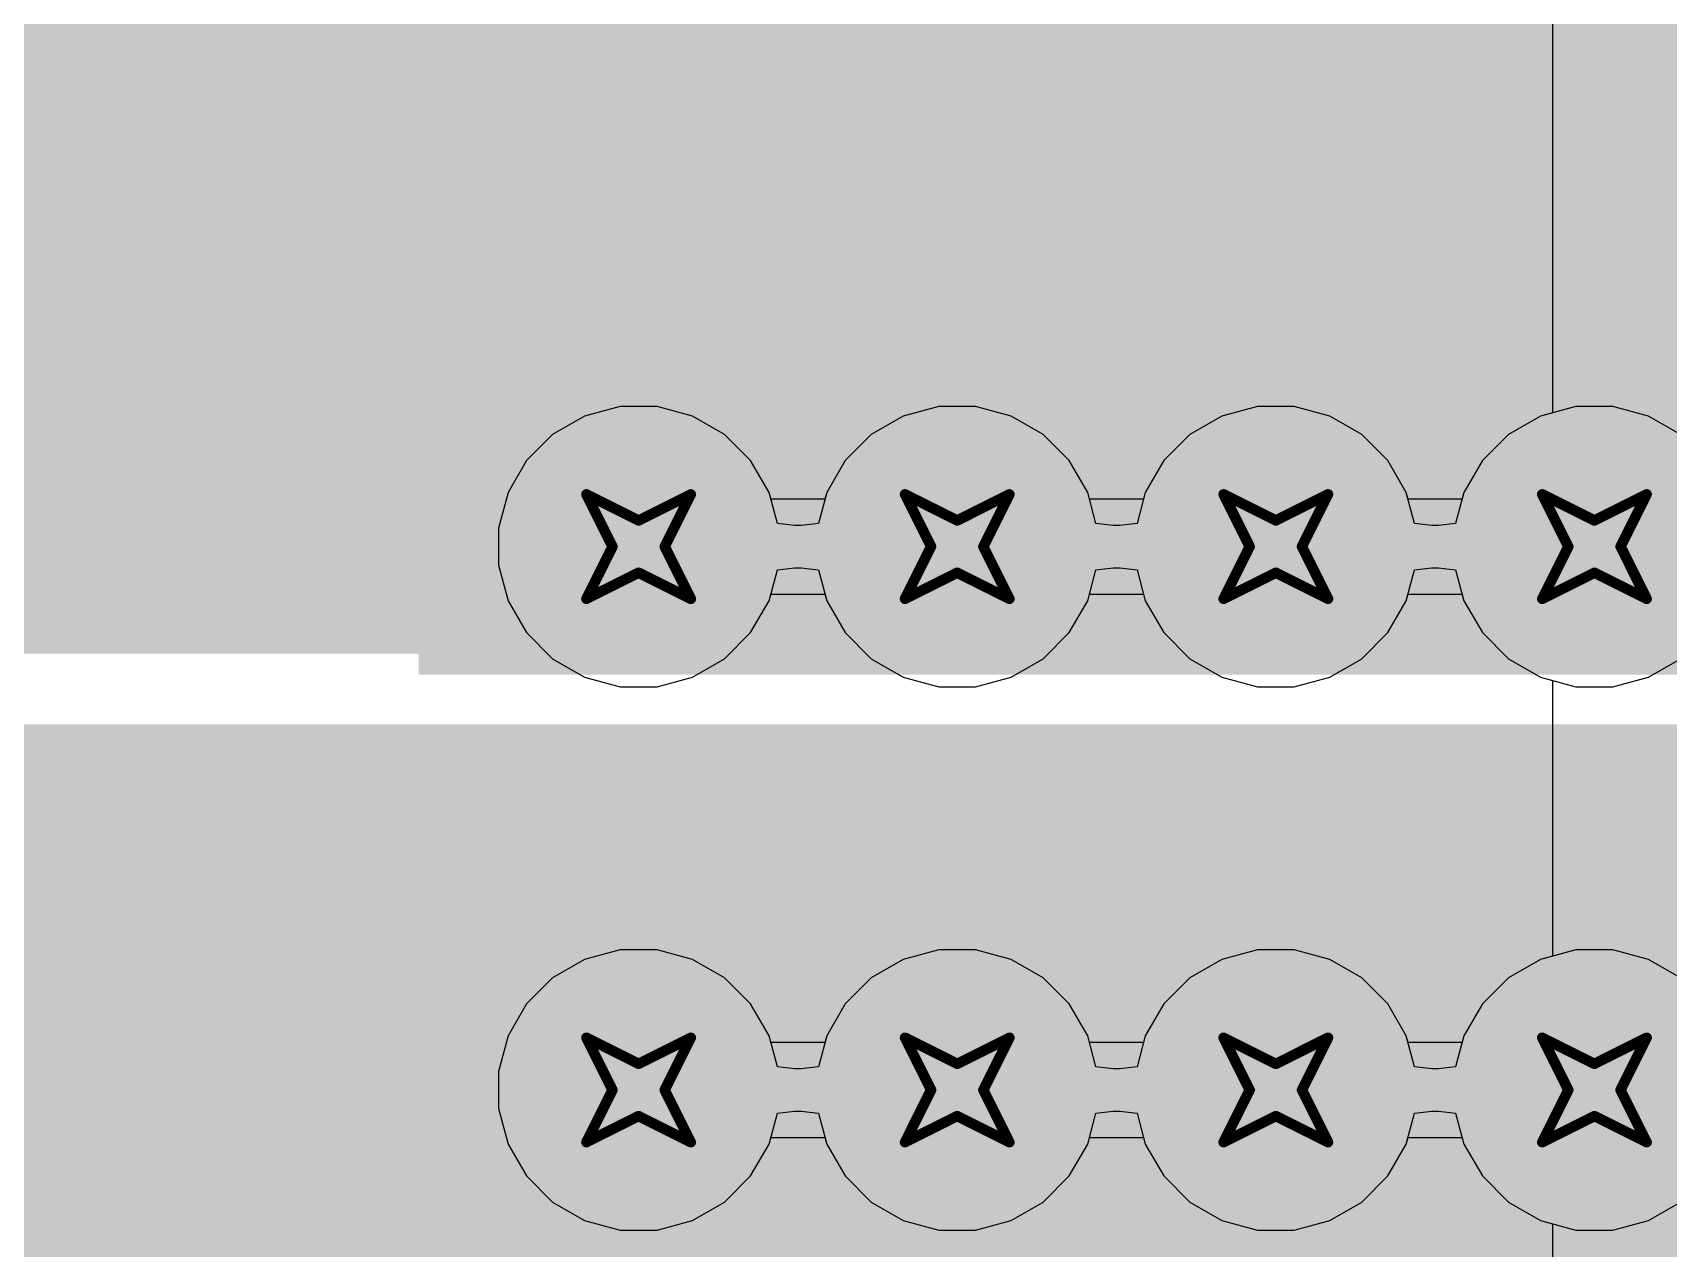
# Model space of a CAD drawing. Header units: inches. Extents: x -36 to 349, y -11 to 240.
# Drawn here: x 68.77 to 76.72, y 14.17 to 20.07 of the extents above; entities that cross this region are included whole.
import ezdxf

# ---------------------------------------------------------------- set-up
doc = ezdxf.new("R2010")
doc.units = ezdxf.units.IN
for name, color, linetype in [('Bottom Layer', 5, 'Continuous'), ('Drill Drawing', 1, 'Continuous'), ('Layer 1', 16, 'Continuous'), ('Layer 2', 76, 'Continuous'), ('Top Layer', 1, 'Continuous'), ('Top Paste', 8, 'Continuous'), ('Top Solder', 216, 'Continuous'), ('Via Holes', 16, 'Continuous')]:
    doc.layers.add(name, color=color, linetype=linetype)

# ---------------------------------------------------------------- blocks, each defined once
blk = doc.blocks.new('TO_263_5__D2PAK__156')
at = {"layer": 'Top Layer'}
blk.add_hatch(color=1, dxfattribs=at).paths.add_polyline_path([(-5.59, 9.5275), (5.59, 9.5275), (5.59, -0.3825), (-5.59, -0.3825)])
at = {"layer": 'Top Paste'}
blk.add_hatch(color=8, dxfattribs=at).paths.add_polyline_path([(-5.59, 9.5275), (5.59, 9.5275), (5.59, -0.3825), (-5.59, -0.3825)])
at = {"layer": 'Top Solder'}
blk.add_hatch(color=216, dxfattribs=at).paths.add_polyline_path([(-5.6916, 9.6291), (5.6916, 9.6291), (5.6916, -0.4841), (-5.6916, -0.4841)])

msp = doc.modelspace()

# ---------------------------------------------------------------- hatches: boundary and pattern name
at = {"layer": 'Bottom Layer'}
h = msp.add_hatch(color=5, dxfattribs=at)
edge = h.paths.add_edge_path()
edge.add_arc((71.7132, 17.5768), 0.3, 0, 360)
h = msp.add_hatch(color=5, dxfattribs=at)
edge = h.paths.add_edge_path()
edge.add_arc((73.2626, 17.5768), 0.3, 0, 360)
h = msp.add_hatch(color=5, dxfattribs=at)
edge = h.paths.add_edge_path()
edge.add_arc((74.812, 17.5768), 0.3, 0, 360)
h = msp.add_hatch(color=5, dxfattribs=at)
edge = h.paths.add_edge_path()
edge.add_arc((76.3614, 17.5768), 0.3, 0, 360)
h = msp.add_hatch(color=5, dxfattribs=at)
edge = h.paths.add_edge_path()
edge.add_arc((71.7132, 14.9352), 0.3, 0, 360)
h = msp.add_hatch(color=5, dxfattribs=at)
edge = h.paths.add_edge_path()
edge.add_arc((73.2626, 14.9352), 0.3, 0, 360)
h = msp.add_hatch(color=5, dxfattribs=at)
edge = h.paths.add_edge_path()
edge.add_arc((74.812, 14.9352), 0.3, 0, 360)
h = msp.add_hatch(color=5, dxfattribs=at)
edge = h.paths.add_edge_path()
edge.add_arc((76.3614, 14.9352), 0.3, 0, 360)
at = {"layer": 'Layer 1'}
h = msp.add_hatch(color=16, dxfattribs=at)
edge = h.paths.add_edge_path()
edge.add_arc((71.7132, 17.5768), 0.3, 0, 360)
h = msp.add_hatch(color=16, dxfattribs=at)
edge = h.paths.add_edge_path()
edge.add_arc((73.2626, 17.5768), 0.3, 0, 360)
h = msp.add_hatch(color=16, dxfattribs=at)
edge = h.paths.add_edge_path()
edge.add_arc((74.812, 17.5768), 0.3, 0, 360)
h = msp.add_hatch(color=16, dxfattribs=at)
edge = h.paths.add_edge_path()
edge.add_arc((76.3614, 17.5768), 0.3, 0, 360)
h = msp.add_hatch(color=16, dxfattribs=at)
edge = h.paths.add_edge_path()
edge.add_arc((71.7132, 14.9352), 0.3, 0, 360)
h = msp.add_hatch(color=16, dxfattribs=at)
edge = h.paths.add_edge_path()
edge.add_arc((73.2626, 14.9352), 0.3, 0, 360)
h = msp.add_hatch(color=16, dxfattribs=at)
edge = h.paths.add_edge_path()
edge.add_arc((74.812, 14.9352), 0.3, 0, 360)
h = msp.add_hatch(color=16, dxfattribs=at)
edge = h.paths.add_edge_path()
edge.add_arc((76.3614, 14.9352), 0.3, 0, 360)
at = {"layer": 'Layer 2'}
h = msp.add_hatch(color=76, dxfattribs=at)
edge = h.paths.add_edge_path()
edge.add_arc((71.7132, 17.5768), 0.3, 0, 360)
h = msp.add_hatch(color=76, dxfattribs=at)
edge = h.paths.add_edge_path()
edge.add_arc((73.2626, 17.5768), 0.3, 0, 360)
h = msp.add_hatch(color=76, dxfattribs=at)
edge = h.paths.add_edge_path()
edge.add_arc((74.812, 17.5768), 0.3, 0, 360)
h = msp.add_hatch(color=76, dxfattribs=at)
edge = h.paths.add_edge_path()
edge.add_arc((76.3614, 17.5768), 0.3, 0, 360)
h = msp.add_hatch(color=76, dxfattribs=at)
edge = h.paths.add_edge_path()
edge.add_arc((71.7132, 14.9352), 0.3, 0, 360)
h = msp.add_hatch(color=76, dxfattribs=at)
edge = h.paths.add_edge_path()
edge.add_arc((73.2626, 14.9352), 0.3, 0, 360)
h = msp.add_hatch(color=76, dxfattribs=at)
edge = h.paths.add_edge_path()
edge.add_arc((74.812, 14.9352), 0.3, 0, 360)
h = msp.add_hatch(color=76, dxfattribs=at)
edge = h.paths.add_edge_path()
edge.add_arc((76.3614, 14.9352), 0.3, 0, 360)
at = {"layer": 'Top Layer'}
for points in [[(66.161, 17.0557), (81.926, 17.0557), (81.926, 26.9657), (66.161, 26.9657)], [(68.2982, 10.8712), (81.9104, 10.8712), (81.9104, 16.7132), (68.2982, 16.7132)]]:
    msp.add_hatch(color=1, dxfattribs=at).paths.add_polyline_path(points)
h = msp.add_hatch(color=1, dxfattribs=at)
edge = h.paths.add_edge_path()
edge.add_arc((71.7132, 17.5768), 0.3, 0, 360)
h = msp.add_hatch(color=1, dxfattribs=at)
edge = h.paths.add_edge_path()
edge.add_arc((73.2626, 17.5768), 0.3, 0, 360)
h = msp.add_hatch(color=1, dxfattribs=at)
edge = h.paths.add_edge_path()
edge.add_arc((74.812, 17.5768), 0.3, 0, 360)
h = msp.add_hatch(color=1, dxfattribs=at)
edge = h.paths.add_edge_path()
edge.add_arc((76.3614, 17.5768), 0.3, 0, 360)
h = msp.add_hatch(color=1, dxfattribs=at)
edge = h.paths.add_edge_path()
edge.add_arc((71.7132, 14.9352), 0.3, 0, 360)
h = msp.add_hatch(color=1, dxfattribs=at)
edge = h.paths.add_edge_path()
edge.add_arc((73.2626, 14.9352), 0.3, 0, 360)
h = msp.add_hatch(color=1, dxfattribs=at)
edge = h.paths.add_edge_path()
edge.add_arc((74.812, 14.9352), 0.3, 0, 360)
h = msp.add_hatch(color=1, dxfattribs=at)
edge = h.paths.add_edge_path()
edge.add_arc((76.3614, 14.9352), 0.3, 0, 360)
at = {"layer": 'Via Holes'}
h = msp.add_hatch(color=7, dxfattribs=at)
edge = h.paths.add_edge_path()
edge.add_arc((71.7132, 17.5768), 0.15, 0, 360)
h = msp.add_hatch(color=7, dxfattribs=at)
edge = h.paths.add_edge_path()
edge.add_arc((73.2626, 17.5768), 0.15, 0, 360)
h = msp.add_hatch(color=7, dxfattribs=at)
edge = h.paths.add_edge_path()
edge.add_arc((74.812, 17.5768), 0.15, 0, 360)
h = msp.add_hatch(color=7, dxfattribs=at)
edge = h.paths.add_edge_path()
edge.add_arc((76.3614, 17.5768), 0.15, 0, 360)
h = msp.add_hatch(color=7, dxfattribs=at)
edge = h.paths.add_edge_path()
edge.add_arc((71.7132, 14.9352), 0.15, 0, 360)
h = msp.add_hatch(color=7, dxfattribs=at)
edge = h.paths.add_edge_path()
edge.add_arc((73.2626, 14.9352), 0.15, 0, 360)
h = msp.add_hatch(color=7, dxfattribs=at)
edge = h.paths.add_edge_path()
edge.add_arc((74.812, 14.9352), 0.15, 0, 360)
h = msp.add_hatch(color=7, dxfattribs=at)
edge = h.paths.add_edge_path()
edge.add_arc((76.3614, 14.9352), 0.15, 0, 360)

# ---------------------------------------------------------------- linework, layer by layer
at = {"layer": 'Bottom Layer'}
for p, q in [((71.6235, 18.2578), (71.4503, 18.2114)), ((71.8029, 18.2578), (71.6235, 18.2578)), ((71.9761, 18.2114), (71.8029, 18.2578)), ((73.1729, 18.2578), (72.9997, 18.2114)), ((73.3523, 18.2578), (73.1729, 18.2578)), ((73.5255, 18.2114), (73.3523, 18.2578)), ((74.7223, 18.2578), (74.5491, 18.2114)), ((74.9017, 18.2578), (74.7223, 18.2578)), ((75.0749, 18.2114), (74.9017, 18.2578)), ((76.2717, 18.2578), (76.0985, 18.2114)), ((76.4511, 18.2578), (76.2717, 18.2578)), ((76.6243, 18.2114), (76.4511, 18.2578)), ((71.4503, 18.2114), (71.2951, 18.1217)), ((72.1313, 18.1217), (71.9761, 18.2114)), ((72.9997, 18.2114), (72.8445, 18.1217)), ((73.6807, 18.1217), (73.5255, 18.2114)), ((74.5491, 18.2114), (74.3939, 18.1217)), ((75.2301, 18.1217), (75.0749, 18.2114)), ((76.0985, 18.2114), (75.9433, 18.1217)), ((76.7795, 18.1217), (76.6243, 18.2114)), ((71.2951, 18.1217), (71.1683, 17.9949)), ((72.2581, 17.9949), (72.1313, 18.1217)), ((72.8445, 18.1217), (72.7177, 17.9949)), ((73.8075, 17.9949), (73.6807, 18.1217)), ((74.3939, 18.1217), (74.2671, 17.9949)), ((75.3569, 17.9949), (75.2301, 18.1217)), ((75.9433, 18.1217), (75.8165, 17.9949)), ((71.1683, 17.9949), (71.0786, 17.8397)), ((72.3478, 17.8397), (72.2581, 17.9949)), ((72.7177, 17.9949), (72.628, 17.8397)), ((73.8972, 17.8397), (73.8075, 17.9949)), ((74.2671, 17.9949), (74.1774, 17.8397)), ((75.4466, 17.8397), (75.3569, 17.9949)), ((75.8165, 17.9949), (75.7268, 17.8397)), ((71.0786, 17.8397), (71.0322, 17.6665)), ((72.3881, 17.6893), (72.3478, 17.8397)), ((72.628, 17.8397), (72.5877, 17.6893)), ((73.9375, 17.6893), (73.8972, 17.8397)), ((74.1774, 17.8397), (74.1371, 17.6893)), ((75.4869, 17.6893), (75.4466, 17.8397)), ((75.7268, 17.8397), (75.6865, 17.6893)), ((71.0322, 17.6665), (71.0322, 17.4871)), ((72.472, 17.6794), (72.3881, 17.6893)), ((72.5038, 17.6794), (72.472, 17.6794)), ((72.5877, 17.6893), (72.5038, 17.6794)), ((74.0214, 17.6794), (73.9375, 17.6893)), ((74.0532, 17.6794), (74.0214, 17.6794)), ((74.1371, 17.6893), (74.0532, 17.6794)), ((75.5708, 17.6794), (75.4869, 17.6893)), ((75.6026, 17.6794), (75.5708, 17.6794)), ((75.6865, 17.6893), (75.6026, 17.6794)), ((71.0322, 17.4871), (71.0786, 17.3139)), ((72.3478, 17.3139), (72.3881, 17.4643)), ((72.3881, 17.4643), (72.472, 17.4742)), ((72.472, 17.4742), (72.5038, 17.4742)), ((72.5038, 17.4742), (72.5877, 17.4643)), ((72.5877, 17.4643), (72.628, 17.3139)), ((73.8972, 17.3139), (73.9375, 17.4643)), ((73.9375, 17.4643), (74.0214, 17.4742)), ((74.0214, 17.4742), (74.0532, 17.4742)), ((74.0532, 17.4742), (74.1371, 17.4643)), ((74.1371, 17.4643), (74.1774, 17.3139)), ((75.4466, 17.3139), (75.4869, 17.4643)), ((75.4869, 17.4643), (75.5708, 17.4742)), ((75.5708, 17.4742), (75.6026, 17.4742)), ((75.6026, 17.4742), (75.6865, 17.4643)), ((75.6865, 17.4643), (75.7268, 17.3139)), ((71.0786, 17.3139), (71.1683, 17.1587)), ((72.2581, 17.1587), (72.3478, 17.3139)), ((72.628, 17.3139), (72.7177, 17.1587)), ((73.8075, 17.1587), (73.8972, 17.3139)), ((74.1774, 17.3139), (74.2671, 17.1587)), ((75.3569, 17.1587), (75.4466, 17.3139)), ((75.7268, 17.3139), (75.8165, 17.1587)), ((71.1683, 17.1587), (71.2951, 17.0319)), ((72.1313, 17.0319), (72.2581, 17.1587)), ((72.7177, 17.1587), (72.8445, 17.0319)), ((73.6807, 17.0319), (73.8075, 17.1587)), ((74.2671, 17.1587), (74.3939, 17.0319)), ((75.2301, 17.0319), (75.3569, 17.1587)), ((75.8165, 17.1587), (75.9433, 17.0319)), ((71.2951, 17.0319), (71.4503, 16.9422)), ((71.9761, 16.9422), (72.1313, 17.0319)), ((72.8445, 17.0319), (72.9997, 16.9422)), ((73.5255, 16.9422), (73.6807, 17.0319)), ((74.3939, 17.0319), (74.5491, 16.9422)), ((75.0749, 16.9422), (75.2301, 17.0319)), ((75.9433, 17.0319), (76.0985, 16.9422)), ((76.6243, 16.9422), (76.7795, 17.0319)), ((71.4503, 16.9422), (71.6235, 16.8958)), ((71.8029, 16.8958), (71.9761, 16.9422)), ((72.9997, 16.9422), (73.1729, 16.8958)), ((73.3523, 16.8958), (73.5255, 16.9422)), ((74.5491, 16.9422), (74.7223, 16.8958)), ((74.9017, 16.8958), (75.0749, 16.9422)), ((76.0985, 16.9422), (76.2717, 16.8958)), ((76.4511, 16.8958), (76.6243, 16.9422)), ((71.6235, 16.8958), (71.8029, 16.8958)), ((73.1729, 16.8958), (73.3523, 16.8958)), ((74.7223, 16.8958), (74.9017, 16.8958)), ((76.2717, 16.8958), (76.4511, 16.8958)), ((71.6235, 15.6162), (71.4503, 15.5698)), ((71.8029, 15.6162), (71.6235, 15.6162)), ((71.9761, 15.5698), (71.8029, 15.6162)), ((73.1729, 15.6162), (72.9997, 15.5698)), ((73.3523, 15.6162), (73.1729, 15.6162)), ((73.5255, 15.5698), (73.3523, 15.6162)), ((74.7223, 15.6162), (74.5491, 15.5698)), ((74.9017, 15.6162), (74.7223, 15.6162)), ((75.0749, 15.5698), (74.9017, 15.6162)), ((76.2717, 15.6162), (76.0985, 15.5698)), ((76.4511, 15.6162), (76.2717, 15.6162)), ((76.6243, 15.5698), (76.4511, 15.6162)), ((71.4503, 15.5698), (71.2951, 15.4801)), ((72.1313, 15.4801), (71.9761, 15.5698)), ((72.9997, 15.5698), (72.8445, 15.4801)), ((73.6807, 15.4801), (73.5255, 15.5698)), ((74.5491, 15.5698), (74.3939, 15.4801)), ((75.2301, 15.4801), (75.0749, 15.5698)), ((76.0985, 15.5698), (75.9433, 15.4801)), ((76.7795, 15.4801), (76.6243, 15.5698)), ((71.2951, 15.4801), (71.1683, 15.3533)), ((72.2581, 15.3533), (72.1313, 15.4801)), ((72.8445, 15.4801), (72.7177, 15.3533)), ((73.8075, 15.3533), (73.6807, 15.4801)), ((74.3939, 15.4801), (74.2671, 15.3533)), ((75.3569, 15.3533), (75.2301, 15.4801)), ((75.9433, 15.4801), (75.8165, 15.3533)), ((71.1683, 15.3533), (71.0786, 15.1981)), ((72.3478, 15.1981), (72.2581, 15.3533)), ((72.7177, 15.3533), (72.628, 15.1981)), ((73.8972, 15.1981), (73.8075, 15.3533)), ((74.2671, 15.3533), (74.1774, 15.1981)), ((75.4466, 15.1981), (75.3569, 15.3533)), ((75.8165, 15.3533), (75.7268, 15.1981)), ((71.0786, 15.1981), (71.0322, 15.0249)), ((72.3881, 15.0477), (72.3478, 15.1981)), ((72.628, 15.1981), (72.5877, 15.0477)), ((73.9375, 15.0477), (73.8972, 15.1981)), ((74.1774, 15.1981), (74.1371, 15.0477)), ((75.4869, 15.0477), (75.4466, 15.1981)), ((75.7268, 15.1981), (75.6865, 15.0477)), ((72.472, 15.0378), (72.3881, 15.0477)), ((72.5038, 15.0378), (72.472, 15.0378)), ((72.5877, 15.0477), (72.5038, 15.0378)), ((74.0214, 15.0378), (73.9375, 15.0477)), ((74.0532, 15.0378), (74.0214, 15.0378)), ((74.1371, 15.0477), (74.0532, 15.0378)), ((75.5708, 15.0378), (75.4869, 15.0477)), ((75.6026, 15.0378), (75.5708, 15.0378)), ((75.6865, 15.0477), (75.6026, 15.0378)), ((71.0322, 15.0249), (71.0322, 14.8455)), ((71.0322, 14.8455), (71.0786, 14.6723)), ((72.3478, 14.6723), (72.3881, 14.8227)), ((72.3881, 14.8227), (72.472, 14.8326)), ((72.472, 14.8326), (72.5038, 14.8326)), ((72.5038, 14.8326), (72.5877, 14.8227)), ((72.5877, 14.8227), (72.628, 14.6723)), ((73.8972, 14.6723), (73.9375, 14.8227)), ((73.9375, 14.8227), (74.0214, 14.8326)), ((74.0214, 14.8326), (74.0532, 14.8326)), ((74.0532, 14.8326), (74.1371, 14.8227)), ((74.1371, 14.8227), (74.1774, 14.6723)), ((75.4466, 14.6723), (75.4869, 14.8227)), ((75.4869, 14.8227), (75.5708, 14.8326)), ((75.5708, 14.8326), (75.6026, 14.8326)), ((75.6026, 14.8326), (75.6865, 14.8227)), ((75.6865, 14.8227), (75.7268, 14.6723)), ((71.0786, 14.6723), (71.1683, 14.5171)), ((72.2581, 14.5171), (72.3478, 14.6723)), ((72.628, 14.6723), (72.7177, 14.5171)), ((73.8075, 14.5171), (73.8972, 14.6723)), ((74.1774, 14.6723), (74.2671, 14.5171)), ((75.3569, 14.5171), (75.4466, 14.6723)), ((75.7268, 14.6723), (75.8165, 14.5171)), ((71.1683, 14.5171), (71.2951, 14.3903)), ((72.1313, 14.3903), (72.2581, 14.5171)), ((72.7177, 14.5171), (72.8445, 14.3903)), ((73.6807, 14.3903), (73.8075, 14.5171)), ((74.2671, 14.5171), (74.3939, 14.3903)), ((75.2301, 14.3903), (75.3569, 14.5171)), ((75.8165, 14.5171), (75.9433, 14.3903)), ((71.2951, 14.3903), (71.4503, 14.3006)), ((71.9761, 14.3006), (72.1313, 14.3903)), ((72.8445, 14.3903), (72.9997, 14.3006)), ((73.5255, 14.3006), (73.6807, 14.3903)), ((74.3939, 14.3903), (74.5491, 14.3006)), ((75.0749, 14.3006), (75.2301, 14.3903)), ((75.9433, 14.3903), (76.0985, 14.3006)), ((76.6243, 14.3006), (76.7795, 14.3903)), ((71.4503, 14.3006), (71.6235, 14.2542)), ((71.6235, 14.2542), (71.8029, 14.2542)), ((71.8029, 14.2542), (71.9761, 14.3006)), ((72.9997, 14.3006), (73.1729, 14.2542)), ((73.1729, 14.2542), (73.3523, 14.2542)), ((73.3523, 14.2542), (73.5255, 14.3006)), ((74.5491, 14.3006), (74.7223, 14.2542)), ((74.7223, 14.2542), (74.9017, 14.2542)), ((74.9017, 14.2542), (75.0749, 14.3006)), ((76.0985, 14.3006), (76.2717, 14.2542)), ((76.2717, 14.2542), (76.4511, 14.2542)), ((76.4511, 14.2542), (76.6243, 14.3006))]:
    msp.add_line(p, q, dxfattribs=at)
at = {"layer": 'Drill Drawing'}
for points in [[(71.4592, 17.8308, 0.0508, 0.0508, 0), (71.7132, 17.7038, 0.0508, 0.0508, 0)], [(71.4592, 17.8308, 0.0508, 0.0508, 0), (71.5862, 17.5768, 0.0508, 0.0508, 0)], [(71.7132, 17.7038, 0.0508, 0.0508, 0), (71.9672, 17.8308, 0.0508, 0.0508, 0)], [(71.8402, 17.5768, 0.0508, 0.0508, 0), (71.9672, 17.8308, 0.0508, 0.0508, 0)], [(73.0086, 17.8308, 0.0508, 0.0508, 0), (73.2626, 17.7038, 0.0508, 0.0508, 0)], [(73.0086, 17.8308, 0.0508, 0.0508, 0), (73.1356, 17.5768, 0.0508, 0.0508, 0)], [(73.2626, 17.7038, 0.0508, 0.0508, 0), (73.5166, 17.8308, 0.0508, 0.0508, 0)], [(73.3896, 17.5768, 0.0508, 0.0508, 0), (73.5166, 17.8308, 0.0508, 0.0508, 0)], [(74.558, 17.8308, 0.0508, 0.0508, 0), (74.812, 17.7038, 0.0508, 0.0508, 0)], [(74.558, 17.8308, 0.0508, 0.0508, 0), (74.685, 17.5768, 0.0508, 0.0508, 0)], [(74.812, 17.7038, 0.0508, 0.0508, 0), (75.066, 17.8308, 0.0508, 0.0508, 0)], [(74.939, 17.5768, 0.0508, 0.0508, 0), (75.066, 17.8308, 0.0508, 0.0508, 0)], [(76.1074, 17.8308, 0.0508, 0.0508, 0), (76.3614, 17.7038, 0.0508, 0.0508, 0)], [(76.1074, 17.8308, 0.0508, 0.0508, 0), (76.2344, 17.5768, 0.0508, 0.0508, 0)], [(76.3614, 17.7038, 0.0508, 0.0508, 0), (76.6154, 17.8308, 0.0508, 0.0508, 0)], [(76.4884, 17.5768, 0.0508, 0.0508, 0), (76.6154, 17.8308, 0.0508, 0.0508, 0)], [(71.4592, 17.3228, 0.0508, 0.0508, 0), (71.5862, 17.5768, 0.0508, 0.0508, 0)], [(71.8402, 17.5768, 0.0508, 0.0508, 0), (71.9672, 17.3228, 0.0508, 0.0508, 0)], [(73.0086, 17.3228, 0.0508, 0.0508, 0), (73.1356, 17.5768, 0.0508, 0.0508, 0)], [(73.3896, 17.5768, 0.0508, 0.0508, 0), (73.5166, 17.3228, 0.0508, 0.0508, 0)], [(74.558, 17.3228, 0.0508, 0.0508, 0), (74.685, 17.5768, 0.0508, 0.0508, 0)], [(74.939, 17.5768, 0.0508, 0.0508, 0), (75.066, 17.3228, 0.0508, 0.0508, 0)], [(76.1074, 17.3228, 0.0508, 0.0508, 0), (76.2344, 17.5768, 0.0508, 0.0508, 0)], [(76.4884, 17.5768, 0.0508, 0.0508, 0), (76.6154, 17.3228, 0.0508, 0.0508, 0)], [(71.4592, 17.3228, 0.0508, 0.0508, 0), (71.7132, 17.4498, 0.0508, 0.0508, 0)], [(71.7132, 17.4498, 0.0508, 0.0508, 0), (71.9672, 17.3228, 0.0508, 0.0508, 0)], [(73.0086, 17.3228, 0.0508, 0.0508, 0), (73.2626, 17.4498, 0.0508, 0.0508, 0)], [(73.2626, 17.4498, 0.0508, 0.0508, 0), (73.5166, 17.3228, 0.0508, 0.0508, 0)], [(74.558, 17.3228, 0.0508, 0.0508, 0), (74.812, 17.4498, 0.0508, 0.0508, 0)], [(74.812, 17.4498, 0.0508, 0.0508, 0), (75.066, 17.3228, 0.0508, 0.0508, 0)], [(76.1074, 17.3228, 0.0508, 0.0508, 0), (76.3614, 17.4498, 0.0508, 0.0508, 0)], [(76.3614, 17.4498, 0.0508, 0.0508, 0), (76.6154, 17.3228, 0.0508, 0.0508, 0)], [(71.4592, 15.1892, 0.0508, 0.0508, 0), (71.7132, 15.0622, 0.0508, 0.0508, 0)], [(71.4592, 15.1892, 0.0508, 0.0508, 0), (71.5862, 14.9352, 0.0508, 0.0508, 0)], [(71.7132, 15.0622, 0.0508, 0.0508, 0), (71.9672, 15.1892, 0.0508, 0.0508, 0)], [(71.8402, 14.9352, 0.0508, 0.0508, 0), (71.9672, 15.1892, 0.0508, 0.0508, 0)], [(73.0086, 15.1892, 0.0508, 0.0508, 0), (73.2626, 15.0622, 0.0508, 0.0508, 0)], [(73.0086, 15.1892, 0.0508, 0.0508, 0), (73.1356, 14.9352, 0.0508, 0.0508, 0)], [(73.2626, 15.0622, 0.0508, 0.0508, 0), (73.5166, 15.1892, 0.0508, 0.0508, 0)], [(73.3896, 14.9352, 0.0508, 0.0508, 0), (73.5166, 15.1892, 0.0508, 0.0508, 0)], [(74.558, 15.1892, 0.0508, 0.0508, 0), (74.812, 15.0622, 0.0508, 0.0508, 0)], [(74.558, 15.1892, 0.0508, 0.0508, 0), (74.685, 14.9352, 0.0508, 0.0508, 0)], [(74.812, 15.0622, 0.0508, 0.0508, 0), (75.066, 15.1892, 0.0508, 0.0508, 0)], [(74.939, 14.9352, 0.0508, 0.0508, 0), (75.066, 15.1892, 0.0508, 0.0508, 0)], [(76.1074, 15.1892, 0.0508, 0.0508, 0), (76.3614, 15.0622, 0.0508, 0.0508, 0)], [(76.1074, 15.1892, 0.0508, 0.0508, 0), (76.2344, 14.9352, 0.0508, 0.0508, 0)], [(76.3614, 15.0622, 0.0508, 0.0508, 0), (76.6154, 15.1892, 0.0508, 0.0508, 0)], [(76.4884, 14.9352, 0.0508, 0.0508, 0), (76.6154, 15.1892, 0.0508, 0.0508, 0)], [(71.4592, 14.6812, 0.0508, 0.0508, 0), (71.5862, 14.9352, 0.0508, 0.0508, 0)], [(71.8402, 14.9352, 0.0508, 0.0508, 0), (71.9672, 14.6812, 0.0508, 0.0508, 0)], [(73.0086, 14.6812, 0.0508, 0.0508, 0), (73.1356, 14.9352, 0.0508, 0.0508, 0)], [(73.3896, 14.9352, 0.0508, 0.0508, 0), (73.5166, 14.6812, 0.0508, 0.0508, 0)], [(74.558, 14.6812, 0.0508, 0.0508, 0), (74.685, 14.9352, 0.0508, 0.0508, 0)], [(74.939, 14.9352, 0.0508, 0.0508, 0), (75.066, 14.6812, 0.0508, 0.0508, 0)], [(76.1074, 14.6812, 0.0508, 0.0508, 0), (76.2344, 14.9352, 0.0508, 0.0508, 0)], [(76.4884, 14.9352, 0.0508, 0.0508, 0), (76.6154, 14.6812, 0.0508, 0.0508, 0)], [(71.4592, 14.6812, 0.0508, 0.0508, 0), (71.7132, 14.8082, 0.0508, 0.0508, 0)], [(71.7132, 14.8082, 0.0508, 0.0508, 0), (71.9672, 14.6812, 0.0508, 0.0508, 0)], [(73.0086, 14.6812, 0.0508, 0.0508, 0), (73.2626, 14.8082, 0.0508, 0.0508, 0)], [(73.2626, 14.8082, 0.0508, 0.0508, 0), (73.5166, 14.6812, 0.0508, 0.0508, 0)], [(74.558, 14.6812, 0.0508, 0.0508, 0), (74.812, 14.8082, 0.0508, 0.0508, 0)], [(74.812, 14.8082, 0.0508, 0.0508, 0), (75.066, 14.6812, 0.0508, 0.0508, 0)], [(76.1074, 14.6812, 0.0508, 0.0508, 0), (76.3614, 14.8082, 0.0508, 0.0508, 0)], [(76.3614, 14.8082, 0.0508, 0.0508, 0), (76.6154, 14.6812, 0.0508, 0.0508, 0)]]:
    msp.add_lwpolyline(points, format="xyseb", dxfattribs=at)
for points in [[(71.4465, 17.8308, 0.0254, 0.0254, 1), (71.4719, 17.8308, 0.0254, 0.0254, 1)], [(71.4465, 17.8308, 0.0254, 0.0254, 1), (71.4719, 17.8308, 0.0254, 0.0254, 1)], [(71.9545, 17.8308, 0.0254, 0.0254, 1), (71.9799, 17.8308, 0.0254, 0.0254, 1)], [(71.9545, 17.8308, 0.0254, 0.0254, 1), (71.9799, 17.8308, 0.0254, 0.0254, 1)], [(72.9959, 17.8308, 0.0254, 0.0254, 1), (73.0213, 17.8308, 0.0254, 0.0254, 1)], [(72.9959, 17.8308, 0.0254, 0.0254, 1), (73.0213, 17.8308, 0.0254, 0.0254, 1)], [(73.5039, 17.8308, 0.0254, 0.0254, 1), (73.5293, 17.8308, 0.0254, 0.0254, 1)], [(73.5039, 17.8308, 0.0254, 0.0254, 1), (73.5293, 17.8308, 0.0254, 0.0254, 1)], [(74.5453, 17.8308, 0.0254, 0.0254, 1), (74.5707, 17.8308, 0.0254, 0.0254, 1)], [(74.5453, 17.8308, 0.0254, 0.0254, 1), (74.5707, 17.8308, 0.0254, 0.0254, 1)], [(75.0533, 17.8308, 0.0254, 0.0254, 1), (75.0787, 17.8308, 0.0254, 0.0254, 1)], [(75.0533, 17.8308, 0.0254, 0.0254, 1), (75.0787, 17.8308, 0.0254, 0.0254, 1)], [(76.0947, 17.8308, 0.0254, 0.0254, 1), (76.1201, 17.8308, 0.0254, 0.0254, 1)], [(76.0947, 17.8308, 0.0254, 0.0254, 1), (76.1201, 17.8308, 0.0254, 0.0254, 1)], [(76.6027, 17.8308, 0.0254, 0.0254, 1), (76.6281, 17.8308, 0.0254, 0.0254, 1)], [(76.6027, 17.8308, 0.0254, 0.0254, 1), (76.6281, 17.8308, 0.0254, 0.0254, 1)], [(71.7005, 17.7038, 0.0254, 0.0254, 1), (71.7259, 17.7038, 0.0254, 0.0254, 1)], [(71.7005, 17.7038, 0.0254, 0.0254, 1), (71.7259, 17.7038, 0.0254, 0.0254, 1)], [(73.2499, 17.7038, 0.0254, 0.0254, 1), (73.2753, 17.7038, 0.0254, 0.0254, 1)], [(73.2499, 17.7038, 0.0254, 0.0254, 1), (73.2753, 17.7038, 0.0254, 0.0254, 1)], [(74.7993, 17.7038, 0.0254, 0.0254, 1), (74.8247, 17.7038, 0.0254, 0.0254, 1)], [(74.7993, 17.7038, 0.0254, 0.0254, 1), (74.8247, 17.7038, 0.0254, 0.0254, 1)], [(76.3487, 17.7038, 0.0254, 0.0254, 1), (76.3741, 17.7038, 0.0254, 0.0254, 1)], [(76.3487, 17.7038, 0.0254, 0.0254, 1), (76.3741, 17.7038, 0.0254, 0.0254, 1)], [(71.5735, 17.5768, 0.0254, 0.0254, 1), (71.5989, 17.5768, 0.0254, 0.0254, 1)], [(71.5735, 17.5768, 0.0254, 0.0254, 1), (71.5989, 17.5768, 0.0254, 0.0254, 1)], [(71.8275, 17.5768, 0.0254, 0.0254, 1), (71.8529, 17.5768, 0.0254, 0.0254, 1)], [(71.8275, 17.5768, 0.0254, 0.0254, 1), (71.8529, 17.5768, 0.0254, 0.0254, 1)], [(73.1229, 17.5768, 0.0254, 0.0254, 1), (73.1483, 17.5768, 0.0254, 0.0254, 1)], [(73.1229, 17.5768, 0.0254, 0.0254, 1), (73.1483, 17.5768, 0.0254, 0.0254, 1)], [(73.3769, 17.5768, 0.0254, 0.0254, 1), (73.4023, 17.5768, 0.0254, 0.0254, 1)], [(73.3769, 17.5768, 0.0254, 0.0254, 1), (73.4023, 17.5768, 0.0254, 0.0254, 1)], [(74.6723, 17.5768, 0.0254, 0.0254, 1), (74.6977, 17.5768, 0.0254, 0.0254, 1)], [(74.6723, 17.5768, 0.0254, 0.0254, 1), (74.6977, 17.5768, 0.0254, 0.0254, 1)], [(74.9263, 17.5768, 0.0254, 0.0254, 1), (74.9517, 17.5768, 0.0254, 0.0254, 1)], [(74.9263, 17.5768, 0.0254, 0.0254, 1), (74.9517, 17.5768, 0.0254, 0.0254, 1)], [(76.2217, 17.5768, 0.0254, 0.0254, 1), (76.2471, 17.5768, 0.0254, 0.0254, 1)], [(76.2217, 17.5768, 0.0254, 0.0254, 1), (76.2471, 17.5768, 0.0254, 0.0254, 1)], [(76.4757, 17.5768, 0.0254, 0.0254, 1), (76.5011, 17.5768, 0.0254, 0.0254, 1)], [(76.4757, 17.5768, 0.0254, 0.0254, 1), (76.5011, 17.5768, 0.0254, 0.0254, 1)], [(71.7005, 17.4498, 0.0254, 0.0254, 1), (71.7259, 17.4498, 0.0254, 0.0254, 1)], [(71.7005, 17.4498, 0.0254, 0.0254, 1), (71.7259, 17.4498, 0.0254, 0.0254, 1)], [(73.2499, 17.4498, 0.0254, 0.0254, 1), (73.2753, 17.4498, 0.0254, 0.0254, 1)], [(73.2499, 17.4498, 0.0254, 0.0254, 1), (73.2753, 17.4498, 0.0254, 0.0254, 1)], [(74.7993, 17.4498, 0.0254, 0.0254, 1), (74.8247, 17.4498, 0.0254, 0.0254, 1)], [(74.7993, 17.4498, 0.0254, 0.0254, 1), (74.8247, 17.4498, 0.0254, 0.0254, 1)], [(76.3487, 17.4498, 0.0254, 0.0254, 1), (76.3741, 17.4498, 0.0254, 0.0254, 1)], [(76.3487, 17.4498, 0.0254, 0.0254, 1), (76.3741, 17.4498, 0.0254, 0.0254, 1)], [(71.4465, 17.3228, 0.0254, 0.0254, 1), (71.4719, 17.3228, 0.0254, 0.0254, 1)], [(71.4465, 17.3228, 0.0254, 0.0254, 1), (71.4719, 17.3228, 0.0254, 0.0254, 1)], [(71.9545, 17.3228, 0.0254, 0.0254, 1), (71.9799, 17.3228, 0.0254, 0.0254, 1)], [(71.9545, 17.3228, 0.0254, 0.0254, 1), (71.9799, 17.3228, 0.0254, 0.0254, 1)], [(72.9959, 17.3228, 0.0254, 0.0254, 1), (73.0213, 17.3228, 0.0254, 0.0254, 1)], [(72.9959, 17.3228, 0.0254, 0.0254, 1), (73.0213, 17.3228, 0.0254, 0.0254, 1)], [(73.5039, 17.3228, 0.0254, 0.0254, 1), (73.5293, 17.3228, 0.0254, 0.0254, 1)], [(73.5039, 17.3228, 0.0254, 0.0254, 1), (73.5293, 17.3228, 0.0254, 0.0254, 1)], [(74.5453, 17.3228, 0.0254, 0.0254, 1), (74.5707, 17.3228, 0.0254, 0.0254, 1)], [(74.5453, 17.3228, 0.0254, 0.0254, 1), (74.5707, 17.3228, 0.0254, 0.0254, 1)], [(75.0533, 17.3228, 0.0254, 0.0254, 1), (75.0787, 17.3228, 0.0254, 0.0254, 1)], [(75.0533, 17.3228, 0.0254, 0.0254, 1), (75.0787, 17.3228, 0.0254, 0.0254, 1)], [(76.0947, 17.3228, 0.0254, 0.0254, 1), (76.1201, 17.3228, 0.0254, 0.0254, 1)], [(76.0947, 17.3228, 0.0254, 0.0254, 1), (76.1201, 17.3228, 0.0254, 0.0254, 1)], [(76.6027, 17.3228, 0.0254, 0.0254, 1), (76.6281, 17.3228, 0.0254, 0.0254, 1)], [(76.6027, 17.3228, 0.0254, 0.0254, 1), (76.6281, 17.3228, 0.0254, 0.0254, 1)], [(71.4465, 15.1892, 0.0254, 0.0254, 1), (71.4719, 15.1892, 0.0254, 0.0254, 1)], [(71.4465, 15.1892, 0.0254, 0.0254, 1), (71.4719, 15.1892, 0.0254, 0.0254, 1)], [(71.9545, 15.1892, 0.0254, 0.0254, 1), (71.9799, 15.1892, 0.0254, 0.0254, 1)], [(71.9545, 15.1892, 0.0254, 0.0254, 1), (71.9799, 15.1892, 0.0254, 0.0254, 1)], [(72.9959, 15.1892, 0.0254, 0.0254, 1), (73.0213, 15.1892, 0.0254, 0.0254, 1)], [(72.9959, 15.1892, 0.0254, 0.0254, 1), (73.0213, 15.1892, 0.0254, 0.0254, 1)], [(73.5039, 15.1892, 0.0254, 0.0254, 1), (73.5293, 15.1892, 0.0254, 0.0254, 1)], [(73.5039, 15.1892, 0.0254, 0.0254, 1), (73.5293, 15.1892, 0.0254, 0.0254, 1)], [(74.5453, 15.1892, 0.0254, 0.0254, 1), (74.5707, 15.1892, 0.0254, 0.0254, 1)], [(74.5453, 15.1892, 0.0254, 0.0254, 1), (74.5707, 15.1892, 0.0254, 0.0254, 1)], [(75.0533, 15.1892, 0.0254, 0.0254, 1), (75.0787, 15.1892, 0.0254, 0.0254, 1)], [(75.0533, 15.1892, 0.0254, 0.0254, 1), (75.0787, 15.1892, 0.0254, 0.0254, 1)], [(76.0947, 15.1892, 0.0254, 0.0254, 1), (76.1201, 15.1892, 0.0254, 0.0254, 1)], [(76.0947, 15.1892, 0.0254, 0.0254, 1), (76.1201, 15.1892, 0.0254, 0.0254, 1)], [(76.6027, 15.1892, 0.0254, 0.0254, 1), (76.6281, 15.1892, 0.0254, 0.0254, 1)], [(76.6027, 15.1892, 0.0254, 0.0254, 1), (76.6281, 15.1892, 0.0254, 0.0254, 1)], [(71.7005, 15.0622, 0.0254, 0.0254, 1), (71.7259, 15.0622, 0.0254, 0.0254, 1)], [(71.7005, 15.0622, 0.0254, 0.0254, 1), (71.7259, 15.0622, 0.0254, 0.0254, 1)], [(73.2499, 15.0622, 0.0254, 0.0254, 1), (73.2753, 15.0622, 0.0254, 0.0254, 1)], [(73.2499, 15.0622, 0.0254, 0.0254, 1), (73.2753, 15.0622, 0.0254, 0.0254, 1)], [(74.7993, 15.0622, 0.0254, 0.0254, 1), (74.8247, 15.0622, 0.0254, 0.0254, 1)], [(74.7993, 15.0622, 0.0254, 0.0254, 1), (74.8247, 15.0622, 0.0254, 0.0254, 1)], [(76.3487, 15.0622, 0.0254, 0.0254, 1), (76.3741, 15.0622, 0.0254, 0.0254, 1)], [(76.3487, 15.0622, 0.0254, 0.0254, 1), (76.3741, 15.0622, 0.0254, 0.0254, 1)], [(71.5735, 14.9352, 0.0254, 0.0254, 1), (71.5989, 14.9352, 0.0254, 0.0254, 1)], [(71.5735, 14.9352, 0.0254, 0.0254, 1), (71.5989, 14.9352, 0.0254, 0.0254, 1)], [(71.8275, 14.9352, 0.0254, 0.0254, 1), (71.8529, 14.9352, 0.0254, 0.0254, 1)], [(71.8275, 14.9352, 0.0254, 0.0254, 1), (71.8529, 14.9352, 0.0254, 0.0254, 1)], [(73.1229, 14.9352, 0.0254, 0.0254, 1), (73.1483, 14.9352, 0.0254, 0.0254, 1)], [(73.1229, 14.9352, 0.0254, 0.0254, 1), (73.1483, 14.9352, 0.0254, 0.0254, 1)], [(73.3769, 14.9352, 0.0254, 0.0254, 1), (73.4023, 14.9352, 0.0254, 0.0254, 1)], [(73.3769, 14.9352, 0.0254, 0.0254, 1), (73.4023, 14.9352, 0.0254, 0.0254, 1)], [(74.6723, 14.9352, 0.0254, 0.0254, 1), (74.6977, 14.9352, 0.0254, 0.0254, 1)], [(74.6723, 14.9352, 0.0254, 0.0254, 1), (74.6977, 14.9352, 0.0254, 0.0254, 1)], [(74.9263, 14.9352, 0.0254, 0.0254, 1), (74.9517, 14.9352, 0.0254, 0.0254, 1)], [(74.9263, 14.9352, 0.0254, 0.0254, 1), (74.9517, 14.9352, 0.0254, 0.0254, 1)], [(76.2217, 14.9352, 0.0254, 0.0254, 1), (76.2471, 14.9352, 0.0254, 0.0254, 1)], [(76.2217, 14.9352, 0.0254, 0.0254, 1), (76.2471, 14.9352, 0.0254, 0.0254, 1)], [(76.4757, 14.9352, 0.0254, 0.0254, 1), (76.5011, 14.9352, 0.0254, 0.0254, 1)], [(76.4757, 14.9352, 0.0254, 0.0254, 1), (76.5011, 14.9352, 0.0254, 0.0254, 1)], [(71.7005, 14.8082, 0.0254, 0.0254, 1), (71.7259, 14.8082, 0.0254, 0.0254, 1)], [(71.7005, 14.8082, 0.0254, 0.0254, 1), (71.7259, 14.8082, 0.0254, 0.0254, 1)], [(73.2499, 14.8082, 0.0254, 0.0254, 1), (73.2753, 14.8082, 0.0254, 0.0254, 1)], [(73.2499, 14.8082, 0.0254, 0.0254, 1), (73.2753, 14.8082, 0.0254, 0.0254, 1)], [(74.7993, 14.8082, 0.0254, 0.0254, 1), (74.8247, 14.8082, 0.0254, 0.0254, 1)], [(74.7993, 14.8082, 0.0254, 0.0254, 1), (74.8247, 14.8082, 0.0254, 0.0254, 1)], [(76.3487, 14.8082, 0.0254, 0.0254, 1), (76.3741, 14.8082, 0.0254, 0.0254, 1)], [(76.3487, 14.8082, 0.0254, 0.0254, 1), (76.3741, 14.8082, 0.0254, 0.0254, 1)], [(71.4465, 14.6812, 0.0254, 0.0254, 1), (71.4719, 14.6812, 0.0254, 0.0254, 1)], [(71.4465, 14.6812, 0.0254, 0.0254, 1), (71.4719, 14.6812, 0.0254, 0.0254, 1)], [(71.9545, 14.6812, 0.0254, 0.0254, 1), (71.9799, 14.6812, 0.0254, 0.0254, 1)], [(71.9545, 14.6812, 0.0254, 0.0254, 1), (71.9799, 14.6812, 0.0254, 0.0254, 1)], [(72.9959, 14.6812, 0.0254, 0.0254, 1), (73.0213, 14.6812, 0.0254, 0.0254, 1)], [(72.9959, 14.6812, 0.0254, 0.0254, 1), (73.0213, 14.6812, 0.0254, 0.0254, 1)], [(73.5039, 14.6812, 0.0254, 0.0254, 1), (73.5293, 14.6812, 0.0254, 0.0254, 1)], [(73.5039, 14.6812, 0.0254, 0.0254, 1), (73.5293, 14.6812, 0.0254, 0.0254, 1)], [(74.5453, 14.6812, 0.0254, 0.0254, 1), (74.5707, 14.6812, 0.0254, 0.0254, 1)], [(74.5453, 14.6812, 0.0254, 0.0254, 1), (74.5707, 14.6812, 0.0254, 0.0254, 1)], [(75.0533, 14.6812, 0.0254, 0.0254, 1), (75.0787, 14.6812, 0.0254, 0.0254, 1)], [(75.0533, 14.6812, 0.0254, 0.0254, 1), (75.0787, 14.6812, 0.0254, 0.0254, 1)], [(76.0947, 14.6812, 0.0254, 0.0254, 1), (76.1201, 14.6812, 0.0254, 0.0254, 1)], [(76.0947, 14.6812, 0.0254, 0.0254, 1), (76.1201, 14.6812, 0.0254, 0.0254, 1)], [(76.6027, 14.6812, 0.0254, 0.0254, 1), (76.6281, 14.6812, 0.0254, 0.0254, 1)], [(76.6027, 14.6812, 0.0254, 0.0254, 1), (76.6281, 14.6812, 0.0254, 0.0254, 1)]]:
    msp.add_lwpolyline(points, format="xyseb", close=True, dxfattribs=at)
at = {"layer": 'Layer 2'}
for p, q in [((76.1582, 25.4606), (76.1582, 19.2532)), ((76.1582, 19.2532), (76.1582, 18.2274)), ((71.6235, 18.2578), (71.4503, 18.2114)), ((71.8029, 18.2578), (71.6235, 18.2578)), ((71.9761, 18.2114), (71.8029, 18.2578)), ((73.1729, 18.2578), (72.9997, 18.2114)), ((73.3523, 18.2578), (73.1729, 18.2578)), ((73.5255, 18.2114), (73.3523, 18.2578)), ((74.7223, 18.2578), (74.5491, 18.2114)), ((74.9017, 18.2578), (74.7223, 18.2578)), ((75.0749, 18.2114), (74.9017, 18.2578)), ((76.1582, 18.2274), (76.0985, 18.2114)), ((71.4503, 18.2114), (71.2951, 18.1217)), ((72.1313, 18.1217), (71.9761, 18.2114)), ((72.9997, 18.2114), (72.8445, 18.1217)), ((73.6807, 18.1217), (73.5255, 18.2114)), ((74.5491, 18.2114), (74.3939, 18.1217)), ((75.2301, 18.1217), (75.0749, 18.2114)), ((76.0985, 18.2114), (75.9433, 18.1217)), ((71.2951, 18.1217), (71.1683, 17.9949)), ((72.2581, 17.9949), (72.1313, 18.1217)), ((72.8445, 18.1217), (72.7177, 17.9949)), ((73.8075, 17.9949), (73.6807, 18.1217)), ((74.3939, 18.1217), (74.2671, 17.9949)), ((75.3569, 17.9949), (75.2301, 18.1217)), ((75.9433, 18.1217), (75.8165, 17.9949)), ((71.1683, 17.9949), (71.0786, 17.8397)), ((72.3478, 17.8397), (72.2581, 17.9949)), ((72.7177, 17.9949), (72.628, 17.8397)), ((73.8972, 17.8397), (73.8075, 17.9949)), ((74.2671, 17.9949), (74.1774, 17.8397)), ((75.4466, 17.8397), (75.3569, 17.9949)), ((75.8165, 17.9949), (75.7268, 17.8397)), ((71.0786, 17.8397), (71.0322, 17.6665)), ((72.3564, 17.8075), (72.3478, 17.8397)), ((72.628, 17.8397), (72.6194, 17.8075)), ((73.9058, 17.8075), (73.8972, 17.8397)), ((74.1774, 17.8397), (74.1688, 17.8075)), ((75.4552, 17.8075), (75.4466, 17.8397)), ((75.7268, 17.8397), (75.7182, 17.8075)), ((72.6194, 17.8075), (72.3564, 17.8075)), ((74.1688, 17.8075), (73.9058, 17.8075)), ((75.7182, 17.8075), (75.4552, 17.8075)), ((71.0322, 17.6665), (71.0322, 17.4871)), ((71.0322, 17.4871), (71.0786, 17.3139)), ((72.3478, 17.3139), (72.3564, 17.3461)), ((72.3564, 17.3461), (72.6194, 17.3461)), ((72.6194, 17.3461), (72.628, 17.3139)), ((73.8972, 17.3139), (73.9058, 17.3461)), ((73.9058, 17.3461), (74.1688, 17.3461)), ((74.1688, 17.3461), (74.1774, 17.3139)), ((75.4466, 17.3139), (75.4552, 17.3461)), ((75.4552, 17.3461), (75.7182, 17.3461)), ((75.7182, 17.3461), (75.7268, 17.3139)), ((71.0786, 17.3139), (71.1683, 17.1587)), ((72.2581, 17.1587), (72.3478, 17.3139)), ((72.628, 17.3139), (72.7177, 17.1587)), ((73.8075, 17.1587), (73.8972, 17.3139)), ((74.1774, 17.3139), (74.2671, 17.1587)), ((75.3569, 17.1587), (75.4466, 17.3139)), ((75.7268, 17.3139), (75.8165, 17.1587)), ((71.1683, 17.1587), (71.2951, 17.0319)), ((72.1313, 17.0319), (72.2581, 17.1587)), ((72.7177, 17.1587), (72.8445, 17.0319)), ((73.6807, 17.0319), (73.8075, 17.1587)), ((74.2671, 17.1587), (74.3939, 17.0319)), ((75.2301, 17.0319), (75.3569, 17.1587)), ((75.8165, 17.1587), (75.9433, 17.0319)), ((71.2951, 17.0319), (71.4503, 16.9422)), ((71.9761, 16.9422), (72.1313, 17.0319)), ((72.8445, 17.0319), (72.9997, 16.9422)), ((73.5255, 16.9422), (73.6807, 17.0319)), ((74.3939, 17.0319), (74.5491, 16.9422)), ((75.0749, 16.9422), (75.2301, 17.0319)), ((75.9433, 17.0319), (76.0985, 16.9422)), ((71.4503, 16.9422), (71.6235, 16.8958)), ((71.8029, 16.8958), (71.9761, 16.9422)), ((72.9997, 16.9422), (73.1729, 16.8958)), ((73.3523, 16.8958), (73.5255, 16.9422)), ((74.5491, 16.9422), (74.7223, 16.8958)), ((74.9017, 16.8958), (75.0749, 16.9422)), ((76.0985, 16.9422), (76.1582, 16.9262)), ((71.6235, 16.8958), (71.8029, 16.8958)), ((73.1729, 16.8958), (73.3523, 16.8958)), ((74.7223, 16.8958), (74.9017, 16.8958)), ((76.1582, 16.9262), (76.1582, 15.5858)), ((71.6235, 15.6162), (71.4503, 15.5698)), ((71.8029, 15.6162), (71.6235, 15.6162)), ((71.9761, 15.5698), (71.8029, 15.6162)), ((73.1729, 15.6162), (72.9997, 15.5698)), ((73.3523, 15.6162), (73.1729, 15.6162)), ((73.5255, 15.5698), (73.3523, 15.6162)), ((74.7223, 15.6162), (74.5491, 15.5698)), ((74.9017, 15.6162), (74.7223, 15.6162)), ((75.0749, 15.5698), (74.9017, 15.6162)), ((71.4503, 15.5698), (71.2951, 15.4801)), ((72.1313, 15.4801), (71.9761, 15.5698)), ((72.9997, 15.5698), (72.8445, 15.4801)), ((73.6807, 15.4801), (73.5255, 15.5698)), ((74.5491, 15.5698), (74.3939, 15.4801)), ((75.2301, 15.4801), (75.0749, 15.5698)), ((76.0985, 15.5698), (75.9433, 15.4801)), ((76.1582, 15.5858), (76.0985, 15.5698)), ((71.2951, 15.4801), (71.1683, 15.3533)), ((72.2581, 15.3533), (72.1313, 15.4801)), ((72.8445, 15.4801), (72.7177, 15.3533)), ((73.8075, 15.3533), (73.6807, 15.4801)), ((74.3939, 15.4801), (74.2671, 15.3533)), ((75.3569, 15.3533), (75.2301, 15.4801)), ((75.9433, 15.4801), (75.8165, 15.3533)), ((71.1683, 15.3533), (71.0786, 15.1981)), ((72.3478, 15.1981), (72.2581, 15.3533)), ((72.7177, 15.3533), (72.628, 15.1981)), ((73.8972, 15.1981), (73.8075, 15.3533)), ((74.2671, 15.3533), (74.1774, 15.1981)), ((75.4466, 15.1981), (75.3569, 15.3533)), ((75.8165, 15.3533), (75.7268, 15.1981)), ((71.0786, 15.1981), (71.0322, 15.0249)), ((72.3564, 15.1659), (72.3478, 15.1981)), ((72.628, 15.1981), (72.6194, 15.1659)), ((73.9058, 15.1659), (73.8972, 15.1981)), ((74.1774, 15.1981), (74.1688, 15.1659)), ((75.4552, 15.1659), (75.4466, 15.1981)), ((75.7268, 15.1981), (75.7182, 15.1659)), ((72.6194, 15.1659), (72.3564, 15.1659)), ((74.1688, 15.1659), (73.9058, 15.1659)), ((75.7182, 15.1659), (75.4552, 15.1659)), ((71.0322, 15.0249), (71.0322, 14.8455)), ((71.0322, 14.8455), (71.0786, 14.6723)), ((71.0786, 14.6723), (71.1683, 14.5171)), ((72.2581, 14.5171), (72.3478, 14.6723)), ((72.3478, 14.6723), (72.3564, 14.7045)), ((72.3564, 14.7045), (72.6194, 14.7045)), ((72.6194, 14.7045), (72.628, 14.6723)), ((72.628, 14.6723), (72.7177, 14.5171)), ((73.8075, 14.5171), (73.8972, 14.6723)), ((73.8972, 14.6723), (73.9058, 14.7045)), ((73.9058, 14.7045), (74.1688, 14.7045)), ((74.1688, 14.7045), (74.1774, 14.6723)), ((74.1774, 14.6723), (74.2671, 14.5171)), ((75.3569, 14.5171), (75.4466, 14.6723)), ((75.4466, 14.6723), (75.4552, 14.7045)), ((75.4552, 14.7045), (75.7182, 14.7045)), ((75.7182, 14.7045), (75.7268, 14.6723)), ((75.7268, 14.6723), (75.8165, 14.5171)), ((71.1683, 14.5171), (71.2951, 14.3903)), ((72.1313, 14.3903), (72.2581, 14.5171)), ((72.7177, 14.5171), (72.8445, 14.3903)), ((73.6807, 14.3903), (73.8075, 14.5171)), ((74.2671, 14.5171), (74.3939, 14.3903)), ((75.2301, 14.3903), (75.3569, 14.5171)), ((75.8165, 14.5171), (75.9433, 14.3903)), ((71.2951, 14.3903), (71.4503, 14.3006)), ((71.9761, 14.3006), (72.1313, 14.3903)), ((72.8445, 14.3903), (72.9997, 14.3006)), ((73.5255, 14.3006), (73.6807, 14.3903)), ((74.3939, 14.3903), (74.5491, 14.3006)), ((75.0749, 14.3006), (75.2301, 14.3903)), ((75.9433, 14.3903), (76.0985, 14.3006)), ((71.4503, 14.3006), (71.6235, 14.2542)), ((71.6235, 14.2542), (71.8029, 14.2542)), ((71.8029, 14.2542), (71.9761, 14.3006)), ((72.9997, 14.3006), (73.1729, 14.2542)), ((73.1729, 14.2542), (73.3523, 14.2542)), ((73.3523, 14.2542), (73.5255, 14.3006)), ((74.5491, 14.3006), (74.7223, 14.2542)), ((74.7223, 14.2542), (74.9017, 14.2542)), ((74.9017, 14.2542), (75.0749, 14.3006)), ((76.0985, 14.3006), (76.1582, 14.2846)), ((76.1582, 14.2846), (76.1582, 4.6639))]:
    msp.add_line(p, q, dxfattribs=at)

# ---------------------------------------------------------------- block references
at = {"rotation": 180}
msp.add_blockref('TO_263_5__D2PAK__156', (76.336, 26.5832), dxfattribs=at)

doc.saveas('drawing.dxf')
